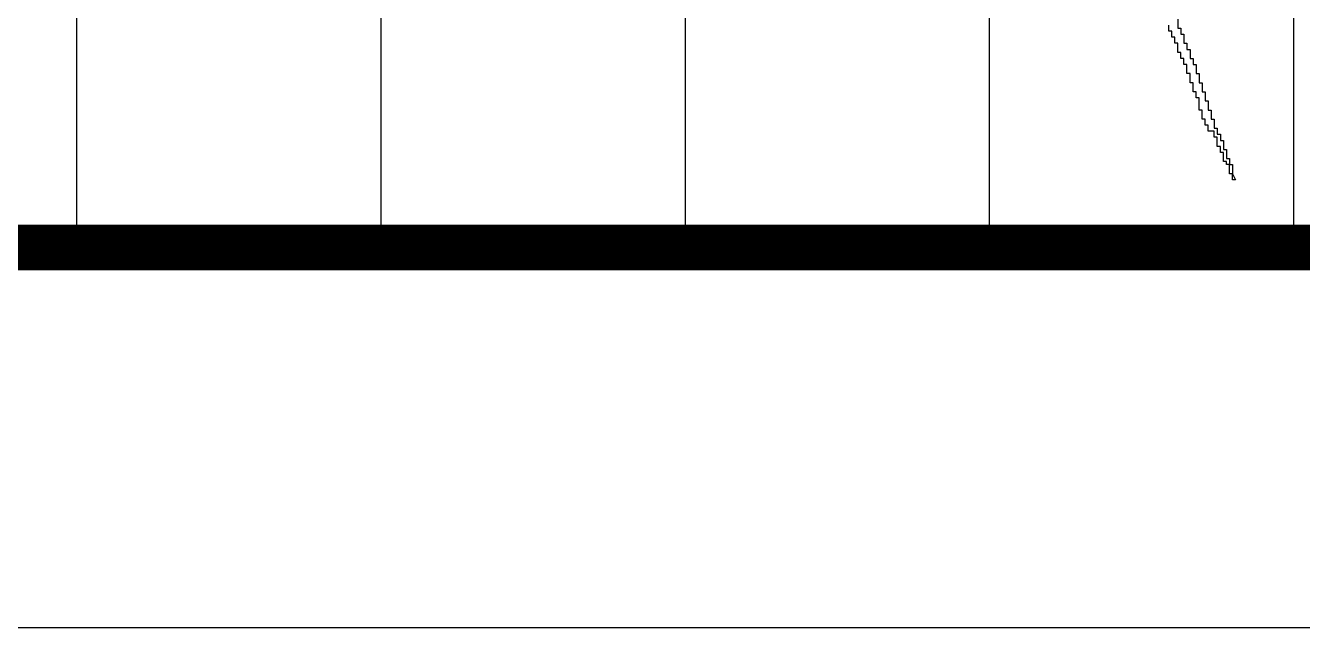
# Model space of a CAD drawing. Header units: millimetres. Extents: x 434053 to 1059003, y -2417481 to 936527.
# Drawn here: x 536240 to 537918, y -1807326 to -1806534 of the extents above; entities that cross this region are included whole.
import ezdxf

# ---------------------------------------------------------------- set-up
doc = ezdxf.new("R2010")
doc.units = ezdxf.units.MM
doc.header["$LTSCALE"] = 1000
doc.header["$MEASUREMENT"] = 0
for name, color, linetype in [('A-ANNO-TTLB', 7, 'Continuous'), ('TITLIN', 7, 'Continuous'), ('图框层', 3, 'Continuous'), ('电子签名', 6, 'Continuous')]:
    doc.layers.add(name, color=color, linetype=linetype)

# ---------------------------------------------------------------- blocks, each defined once
blk = doc.blocks.new('A$C6C634642')
at = {"linetype": 'Continuous'}
blk.add_lwpolyline([(965000, 270000), (980000, 270000), (980000, 275000), (990000, 275000), (990000, 280000), (1005000, 280000), (1005000, 285000), (1015000, 285000), (1015000, 290000), (1030000, 290000), (1030000, 295000), (1040000, 295000), (1040000, 300000), (1055000, 300000), (1055000, 305000), (1070000, 305000), (1070000, 310000), (1085000, 310000), (1085000, 315000), (1100000, 315000), (1100000, 320000), (1115000, 320000), (1115000, 325000), (1130000, 325000), (1130000, 330000), (1145000, 330000), (1145000, 335000), (1155000, 335000), (1155000, 340000), (1165000, 340000), (1165000, 345000), (1180000, 345000), (1180000, 350000), (1195000, 350000), (1195000, 355000), (1205000, 355000), (1205000, 360000), (1220000, 360000), (1230000, 365000), (1230000, 360000), (1225000, 360000), (1220000, 360000), (1220000, 355000), (1215000, 355000), (1210000, 355000), (1205000, 355000), (1205000, 350000), (1200000, 350000), (1200000, 345000), (1195000, 345000), (1190000, 345000), (1185000, 345000), (1185000, 340000), (1180000, 340000), (1175000, 340000), (1175000, 335000), (1170000, 335000), (1165000, 335000), (1160000, 335000), (1160000, 330000), (1155000, 330000), (1150000, 330000), (1150000, 325000), (1150000, 320000), (1145000, 320000), (1140000, 320000), (1140000, 315000), (1135000, 315000), (1130000, 315000), (1130000, 310000), (1125000, 310000), (1120000, 310000), (1115000, 310000), (1115000, 305000), (1110000, 305000), (1105000, 305000), (1100000, 305000), (1095000, 305000), (1095000, 300000), (1090000, 300000), (1085000, 300000), (1085000, 295000), (1080000, 295000), (1075000, 295000), (1070000, 295000), (1070000, 290000), (1065000, 290000), (1060000, 290000), (1055000, 290000), (1055000, 285000), (1050000, 285000), (1045000, 285000), (1040000, 285000), (1040000, 280000), (1035000, 280000), (1030000, 280000), (1030000, 275000), (1025000, 275000), (1020000, 275000), (1020000, 270000), (1015000, 270000), (1010000, 270000), (1005000, 270000), (1005000, 265000), (1000000, 265000), (995000, 265000), (995000, 260000), (990000, 260000), (985000, 260000), (985000, 255000), (980000, 255000), (975000, 255000)], dxfattribs=at)
blk = doc.blocks.new('A$C62AF6C70')
at = {"layer": '电子签名'}
blk.add_lwpolyline([(0, 0), (0, 10382.2), (2510.4, 10382.2), (2510.4, 0)], close=True, dxfattribs=at)
at = {"layer": '电子签名', "xscale": 0.001595915279045558, "yscale": 0.001595915279045558, "zscale": 0.001595915279045558}
blk.add_blockref('A$C6C634642', (369.2, 6447.2), dxfattribs=at)
blk = doc.blocks.new('asdgdfgsghfdjfh')
at = {"xscale": 0.01000000000265255, "yscale": 0.01000000000265255, "zscale": 0.01000000000265255}
blk.add_blockref('A$C62AF6C70', (-25.104, 100.293), dxfattribs=at)
blk = doc.blocks.new('asdfgafg21GZ_LABEL2')
at = {"layer": 'TITLIN'}
for p, q in [((-46.679, 172.115), (0, 172.115)), ((-46.679, 164.115), (0, 164.115)), ((-65, 156.115), (0, 156.115)), ((-46.679, 148.115), (0, 148.115)), ((-46.679, 140.115), (0, 140.115))]:
    blk.add_line(p, q, dxfattribs=at)
blk = doc.blocks.new('asdfgafgA$C15443CC7')
at = {"layer": 'A-ANNO-TTLB'}
blk.add_lwpolyline([(52200, 0), (209850, 0), (209850, 89100), (52200, 89100)], close=True, dxfattribs=at)
at = {"layer": 'A-ANNO-TTLB', "const_width": 180}
blk.add_lwpolyline([(55950, 1500), (208350, 1500), (208350, 87600), (55950, 87600)], close=True, dxfattribs=at)
at = {"layer": '图框层', "xscale": 150.0000000300889, "yscale": 150.0000000300889, "zscale": 150.0000000300889}
blk.add_blockref('asdfgafg21GZ_LABEL2', (208350, 1500), dxfattribs=at)
blk = doc.blocks.new('asdfadfsdhg')
at = {"xscale": 0.3333333333333333, "yscale": 0.3333333333333333, "zscale": 0.3333333333333333, "rotation": 270}
blk.add_blockref('asdfgafgA$C15443CC7', (0, 69950), dxfattribs=at)
at = {"layer": '图框层', "xscale": 50, "yscale": 50, "zscale": 50, "rotation": 270}
blk.add_blockref('asdgdfgsghfdjfh', (500, 500), dxfattribs=at)

msp = doc.modelspace()

# ---------------------------------------------------------------- block references
msp.add_blockref('asdfadfsdhg', (528800.9, -1807326.3))

doc.saveas('drawing.dxf')
